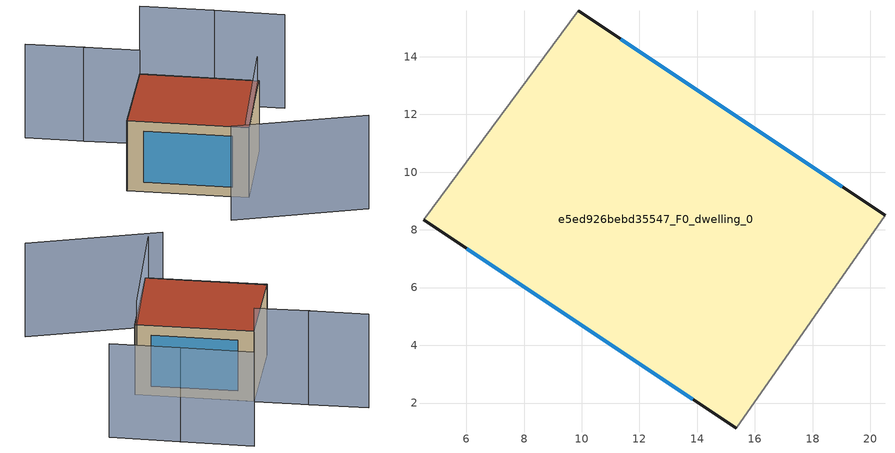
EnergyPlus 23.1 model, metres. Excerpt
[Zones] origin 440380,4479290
e5ed926bebd35547_F0_dwelling_0
 floor ground (EU_floor_Construction): 15.35,1.13 20.51,8.51 9.87,15.59 4.52,8.35 z0
 wall outside (EU_wall_Construction): 15.35,1.13 4.52,8.35 / 9.87,15.59 20.51,8.51 z0:9
 wall adiabatic (EU_wall_Construction): 20.51,8.51 15.35,1.13 / 4.52,8.35 9.87,15.59 z0:9
 window (EU_Window_Construction): 13.85,2.13 6.02,7.35 / 11.35,14.61 19.03,9.5 z1.25:7.75
 roof outside (EU_roof_Construction): 20.51,8.51 15.35,1.13 4.52,8.35 9.87,15.59 z9
shading: 11.71,-1.7 25.59,-6.67 / 13.49,-1.66 20.33,8.63 / 4.92,18.87 9.9,15.63 / 26.64,14.42 20.38,18.66 / 20.4,18.62 13.84,23.04 / -0.29,22.33 5.05,18.8 z0:12
[Building]
EU S2 Campaign: North Axis=0; Terrain=City; Solar Distribution=FullExterior
[Site:Location]
Madrid: Latitude=40.5; Longitude=-3.5; Time Zone=1; Elevation=609
[SizingPeriod:WeatherFileDays]
AnnualSizingPeriod: Begin Month=1; Begin Day of Month=1; End Month=12; End Day of Month=31; Day of Week for Start Day=Monday; Use Weather File Daylight Saving Period=No; Use Weather File Rain and Snow Indicators=No
[MATERIAL]
EU_InternalMass_Material: Roughness=MediumRough; Thickness=0.1; Conductivity=1; Density=1800; Specific Heat=900; Thermal Absorptance=0.9; Solar Absorptance=0.7; Visible Absorptance=0.7
[MATERIAL:NOMASS] Roughness=MediumRough; Thermal Absorptance=0.9; Solar Absorptance=0.7; Visible Absorptance=0.7
Name | Thermal Resistance
EU_wall_NoMass | 1.60022
EU_roof_NoMass | 1.57597
EU_floor_NoMass | 0.470652
[WINDOWMATERIAL:SIMPLEGLAZINGSYSTEM]
EU_Window_SimpleGlazing: UFactor=3.28802; Solar Heat Gain Coefficient=0.85; Visible Transmittance=0.85
[CONSTRUCTION]
EU_wall_Construction: EU_wall_NoMass
EU_roof_Construction: EU_roof_NoMass
EU_floor_Construction: EU_floor_NoMass
EU_InternalMass_Construction: EU_InternalMass_Material
EU_Window_Construction: EU_Window_SimpleGlazing
[ZONE]
e5ed926bebd35547_F0_dwelling_0: Type=1; Multiplier=1; Ceiling Height=autocalculate; Volume=1044.88; Floor Area=autocalculate; Part of Total Floor Area=Yes
[INTERNALMASS]
e5ed926bebd35547_F0_dwelling_0_EU_InternalMass: Construction=EU_InternalMass_Construction; Zone or ZoneList=e5ed926bebd35547_F0_dwelling_0; Surface Area=116.098
[OTHEREQUIPMENT]
EU_Step8_InternalGain_e5ed926bebd35547_F0_dwelling_0_f000: Fuel Type=Electricity; Zone or ZoneList or Space or SpaceList=e5ed926bebd35547_F0_dwelling_0; Schedule=EU_Step8_GainSchedule_e5ed926bebd35547_F0_dwelling_0_f000; Design Level Calculation Method=Watts/Area; Power per Zone Floor Area=1; Fraction Latent=0; Fraction Radiant=0; Fraction Lost=0; Carbon Dioxide Generation Rate=0; EndUse Subcategory=EU_Step8_InternalGains
[ZONEVENTILATION:DESIGNFLOWRATE]
EU_ConstantAir_e5ed926bebd35547_F0_dwelling_0: Zone or ZoneList or Space or SpaceList=e5ed926bebd35547_F0_dwelling_0; Schedule=EU_AlwaysOn; Design Flow Rate Calculation Method=AirChanges/Hour; Air Changes per Hour=0.480704; Ventilation Type=Natural; Fan Pressure Rise=0; Fan Total Efficiency=1; Constant Term Coefficient=1; Temperature Term Coefficient=0; Velocity Term Coefficient=0; Velocity Squared Term Coefficient=0; Minimum Indoor Temperature=-100; Maximum Indoor Temperature=100; Delta Temperature=-100; Minimum Outdoor Temperature=-100; Maximum Outdoor Temperature=100; Maximum Wind Speed=40
[HVACTEMPLATE:THERMOSTAT]
EU_HeatOnly_e5ed926bebd35547_F0_dwelling_0: Constant Heating Setpoint=20; Constant Cooling Setpoint=50
[HVACTEMPLATE:ZONE:IDEALLOADSAIRSYSTEM]
e5ed926bebd35547_F0_dwelling_0: Template Thermostat=EU_HeatOnly_e5ed926bebd35547_F0_dwelling_0; System Availability Schedule=EU_AlwaysOn; Maximum Heating Supply Air Temperature=50; Minimum Cooling Supply Air Temperature=13; Maximum Heating Supply Air Humidity Ratio=0.0156; Minimum Cooling Supply Air Humidity Ratio=0.0077; Heating Limit=NoLimit; Cooling Limit=NoLimit; Heating Availability Schedule=EU_AlwaysOn; Cooling Availability Schedule=EU_CoolingOff; Dehumidification Control Type=ConstantSensibleHeatRatio; Cooling Sensible Heat Ratio=0.7; Dehumidification Setpoint=60; Humidification Control Type=None; Humidification Setpoint=30; Outdoor Air Method=None; Outdoor Air Flow Rate per Person=0.00944; Outdoor Air Flow Rate per Zone Floor Area=0; Outdoor Air Flow Rate per Zone=0; Demand Controlled Ventilation Type=None; Outdoor Air Economizer Type=NoEconomizer; Heat Recovery Type=None; Sensible Heat Recovery Effectiveness=0.7; Latent Heat Recovery Effectiveness=0.65
[SIZING:ZONE]
e5ed926bebd35547_F0_dwelling_0: Zone Cooling Design Supply Air Temperature Input Method=SupplyAirTemperature; Zone Cooling Design Supply Air Temperature=13; Zone Heating Design Supply Air Temperature Input Method=SupplyAirTemperature; Zone Heating Design Supply Air Temperature=50; Zone Cooling Design Supply Air Humidity Ratio=0.008; Zone Heating Design Supply Air Humidity Ratio=0.008; Cooling Design Air Flow Method=DesignDay; Cooling Design Air Flow Rate=0; Cooling Minimum Air Flow per Zone Floor Area=0.000762; Cooling Minimum Air Flow=0; Cooling Minimum Air Flow Fraction=0.2; Heating Design Air Flow Method=DesignDay; Heating Design Air Flow Rate=0; Heating Maximum Air Flow per Zone Floor Area=0.002032; Heating Maximum Air Flow=0.141576; Heating Maximum Air Flow Fraction=0.3; Account for Dedicated Outdoor Air System=No; Dedicated Outdoor Air System Control Strategy=NeutralSupplyAir; Dedicated Outdoor Air Low Setpoint Temperature for Design=autosize; Dedicated Outdoor Air High Setpoint Temperature for Design=autosize; Zone Load Sizing Method=Sensible Load Only No Latent Load; Zone Latent Cooling Design Supply Air Humidity Ratio Input Method=HumidityRatioDifference; Zone Cooling Design Supply Air Humidity Ratio Difference=0.005; Zone Latent Heating Design Supply Air Humidity Ratio Input Method=HumidityRatioDifference; Zone Humidification Design Supply Air Humidity Ratio Difference=0.005
[SCHEDULE:CONSTANT]
Name | Hourly Value
EU_AlwaysOn | 1
EU_CoolingOff | 0
[SCHEDULE:FILE]
EU_Step8_GainSchedule_e5ed926bebd35547_F0_dwelling_0_f000: File=../../schedules/e5ed926bebd35547/e5ed926bebd35547_F0_dwelling_0_f000_gain.csv; Column Number=1; Rows to Skip at Top=0; Number of Hours of Data=8760; Column Separator=Comma; Interpolate to Timestep=No; Minutes per Item=60; Adjust Schedule for Daylight Savings=Yes
